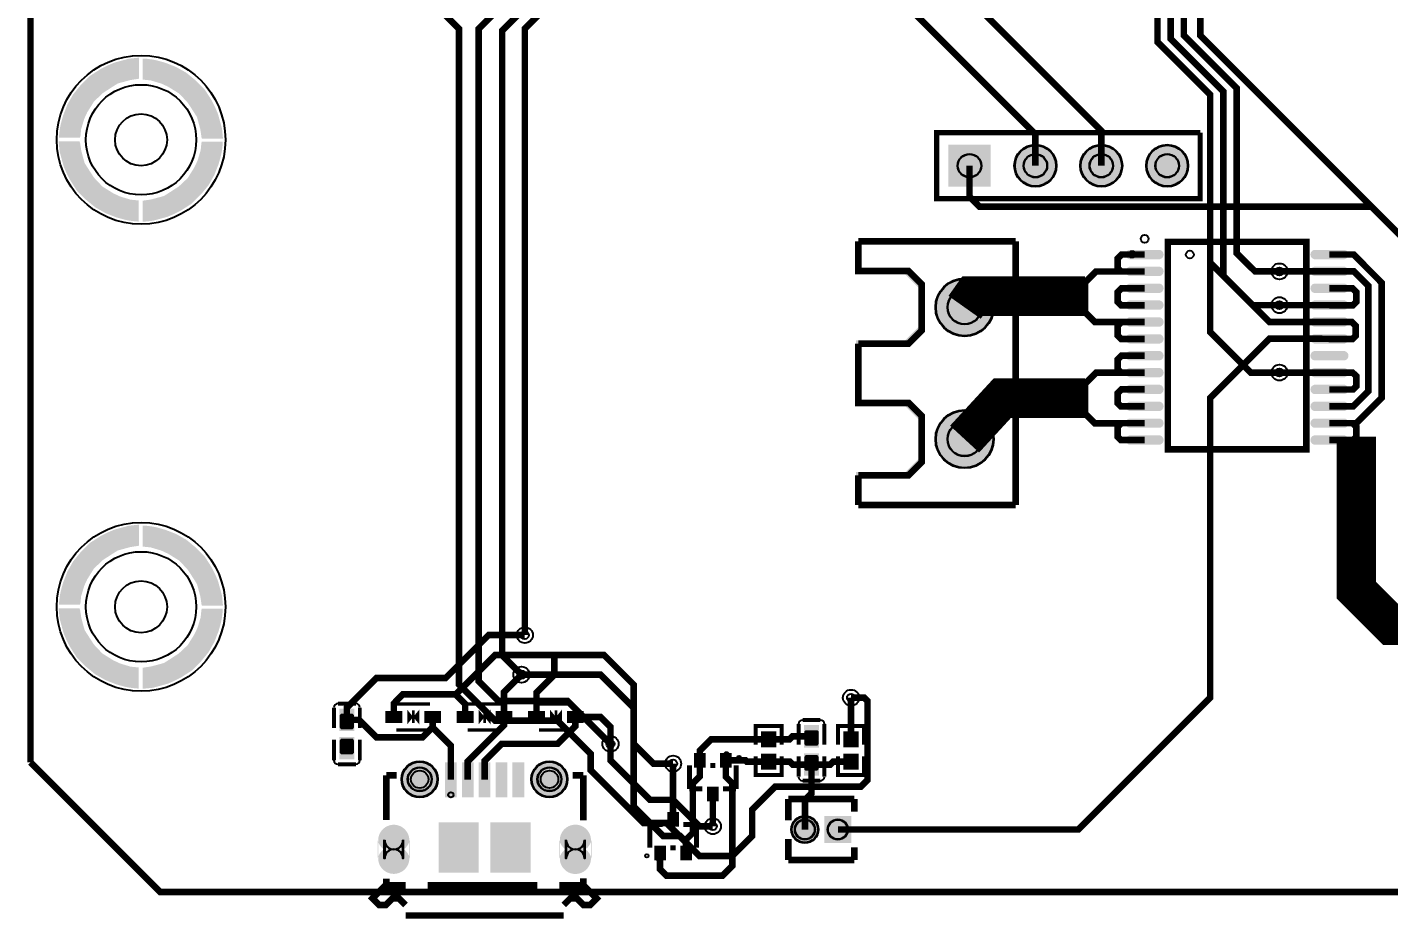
# Model space of a CAD drawing. Header units: millimetres. Extents: x 0 to 140, y -1 to 90.
# Drawn here: x -0.1 to 52.3, y -1 to 33.3 of the extents above; entities that cross this region are included whole.
import ezdxf

# ---------------------------------------------------------------- set-up
doc = ezdxf.new("R2010")
doc.units = ezdxf.units.MM
for name, color, linetype, true_color in [('BoardOutLine', 7, 'Continuous', 0xff00ff), ('BottomLayer', 7, 'Continuous', 0x0000ff), ('BottomSolderMaskLayer', 7, 'Continuous', 0xaa00ff), ('Document', 7, 'Continuous', 0xffffff), ('Hole', 7, 'Continuous', 0x222222), ('Multi-Layer', 7, 'Continuous', 0xc0c0c0), ('TopLayer', 7, 'Continuous', 0xff0000), ('TopPasteMaskLayer', 7, 'Continuous', 0x808080), ('TopSilkLayer', 7, 'Continuous', 0xffcc00), ('TopSolderMaskLayer', 7, 'Continuous', 0x800080)]:
    doc.layers.add(name, color=color, linetype=linetype, true_color=true_color)

msp = doc.modelspace()

# ---------------------------------------------------------------- hatches: boundary and pattern name
at = {"layer": 'BottomSolderMaskLayer'}
for points in [[(35.377, 28.813), (37.003, 28.813), (37.003, 27.187), (35.377, 27.187)], [(37.917, 28, 1), (39.543, 28, 1)], [(40.457, 28, 1), (42.083, 28, 1)], [(42.997, 28, 1), (44.623, 28, 1)], [(34.875, 22.54, 1), (37.125, 22.54, 1)], [(34.875, 17.46, 1), (37.125, 17.46, 1)], [(14.3, 4.35, 1), (15.701, 4.35, 1)], [(19.3, 4.35, 1), (20.701, 4.35, 1)], [(29.32, 2.413, 1), (30.37, 2.413, 1)], [(31.64, 1.888), (30.59, 1.888), (30.59, 2.938), (31.64, 2.938)], [(14.625, 2.009, -0.785398), (13.375, 2.009), (13.375, 1.291, -0.785398), (14.625, 1.291)], [(21.626, 2.009, -0.785398), (20.375, 2.009), (20.375, 1.291, -0.785398), (21.626, 1.291)]]:
    msp.add_hatch(color=256, dxfattribs=at).paths.add_polyline_path(points)
at = {"layer": 'Document'}
for points in [[(31.809, 21.016), (33.841, 21.016), (34.476, 21.651), (34.476, 23.429), (33.841, 24.064), (31.809, 24.064), (31.809, 23.81), (33.714, 23.81), (34.222, 23.302), (34.222, 21.778), (33.714, 21.27), (31.809, 21.27)], [(31.809, 15.936), (33.841, 15.936), (34.476, 16.571), (34.476, 18.349), (33.841, 18.984), (31.809, 18.984), (31.809, 18.73), (33.714, 18.73), (34.222, 18.222), (34.222, 16.698), (33.714, 16.19), (31.809, 16.19)], [(14.521, 6.471), (14.521, 7.029), (14.75, 6.75)], [(14.979, 6.471), (14.979, 7.029), (14.75, 6.75)], [(17.271, 6.471), (17.271, 7.029), (17.5, 6.75)], [(17.729, 6.471), (17.729, 7.029), (17.5, 6.75)], [(20.021, 6.471), (20.021, 7.029), (20.25, 6.75)], [(20.479, 6.471), (20.479, 7.029), (20.25, 6.75)]]:
    msp.add_hatch(color=256, dxfattribs=at).paths.add_polyline_path(points)
at = {"layer": 'Multi-Layer'}
for points in [[(35.403, 28.787), (36.977, 28.787), (36.977, 27.213), (35.403, 27.213)], [(37.943, 28, 1), (39.517, 28, 1)], [(40.483, 28, 1), (42.057, 28, 1)], [(43.023, 28, 1), (44.597, 28, 1)], [(34.9, 22.54, 1), (37.1, 22.54, 1)], [(34.9, 17.46, 1), (37.1, 17.46, 1)], [(14.325, 4.35, 1), (15.675, 4.35, 1)], [(19.325, 4.35, 1), (20.675, 4.35, 1)], [(29.345, 2.413, 1), (30.345, 2.413, 1)], [(31.615, 1.913), (30.615, 1.913), (30.615, 2.913), (31.615, 2.913)], [(14.6, 2, -0.785398), (13.4, 2), (13.4, 1.3, -0.785398), (14.6, 1.3)], [(21.6, 2, -0.785398), (20.4, 2), (20.4, 1.3, -0.785398), (21.6, 1.3)]]:
    msp.add_hatch(color=256, dxfattribs=at).paths.add_polyline_path(points)
at = {"layer": 'TopLayer'}
for points in [[(1.121, 29.108), (1.131, 29.258), (1.161, 29.488), (1.191, 29.638), (1.281, 29.958), (1.441, 30.368), (1.661, 30.758), (1.941, 31.098), (2.301, 31.458), (2.721, 31.728), (2.941, 31.838), (3.221, 31.958), (3.771, 32.108), (4.161, 32.148), (4.161, 31.348), (3.831, 31.298), (3.351, 31.168), (3.131, 31.028), (2.791, 30.808), (2.451, 30.488), (2.191, 30.068), (2.071, 29.808), (1.951, 29.408), (1.921, 29.108)], [(4.353, 32.114), (4.503, 32.104), (4.733, 32.074), (4.883, 32.044), (5.203, 31.954), (5.613, 31.794), (6.003, 31.574), (6.343, 31.294), (6.703, 30.934), (6.973, 30.514), (7.083, 30.294), (7.203, 30.014), (7.353, 29.464), (7.393, 29.074), (6.593, 29.074), (6.543, 29.404), (6.413, 29.884), (6.273, 30.104), (6.053, 30.444), (5.733, 30.784), (5.313, 31.044), (5.053, 31.164), (4.653, 31.284), (4.353, 31.314)], [(4.147, 25.861), (3.997, 25.871), (3.767, 25.901), (3.617, 25.931), (3.297, 26.021), (2.887, 26.181), (2.497, 26.401), (2.157, 26.681), (1.797, 27.041), (1.527, 27.461), (1.417, 27.681), (1.297, 27.961), (1.147, 28.511), (1.107, 28.901), (1.907, 28.901), (1.957, 28.571), (2.087, 28.091), (2.227, 27.871), (2.447, 27.531), (2.767, 27.191), (3.187, 26.931), (3.447, 26.811), (3.847, 26.691), (4.147, 26.661)], [(7.387, 28.892), (7.377, 28.742), (7.347, 28.512), (7.317, 28.362), (7.227, 28.042), (7.067, 27.632), (6.847, 27.242), (6.567, 26.902), (6.207, 26.542), (5.787, 26.272), (5.567, 26.162), (5.287, 26.042), (4.737, 25.892), (4.347, 25.852), (4.347, 26.652), (4.677, 26.702), (5.157, 26.832), (5.377, 26.972), (5.717, 27.192), (6.057, 27.512), (6.317, 27.932), (6.437, 28.192), (6.557, 28.592), (6.587, 28.892)], [(43.446, 24.729, -0.785398), (43.446, 24.421), (42.43, 24.421, -0.785398), (42.43, 24.729)], [(50.57, 24.729, -0.785398), (50.57, 24.421), (49.554, 24.421, -0.785398), (49.554, 24.729)], [(43.446, 24.079, -0.785398), (43.446, 23.771), (42.43, 23.771, -0.785398), (42.43, 24.079)], [(50.57, 24.079, -0.785398), (50.57, 23.771), (49.554, 23.771, -0.785398), (49.554, 24.079)], [(43.446, 23.429, -0.785398), (43.446, 23.121), (42.43, 23.121, -0.785398), (42.43, 23.429)], [(50.57, 23.429, -0.785398), (50.57, 23.121), (49.554, 23.121, -0.785398), (49.554, 23.429)], [(43.446, 22.779, -0.785398), (43.446, 22.471), (42.43, 22.471, -0.785398), (42.43, 22.779)], [(50.57, 22.779, -0.785398), (50.57, 22.471), (49.554, 22.471, -0.785398), (49.554, 22.779)], [(43.446, 22.129, -0.785398), (43.446, 21.821), (42.43, 21.821, -0.785398), (42.43, 22.129)], [(50.57, 22.129, -0.785398), (50.57, 21.821), (49.554, 21.821, -0.785398), (49.554, 22.129)], [(43.446, 21.479, -0.785398), (43.446, 21.171), (42.43, 21.171, -0.785398), (42.43, 21.479)], [(50.57, 21.479, -0.785398), (50.57, 21.171), (49.554, 21.171, -0.785398), (49.554, 21.479)], [(43.446, 20.829, -0.785398), (43.446, 20.521), (42.43, 20.521, -0.785398), (42.43, 20.829)], [(50.57, 20.829, -0.785398), (50.57, 20.521), (49.554, 20.521, -0.785398), (49.554, 20.829)], [(43.446, 20.179, -0.785398), (43.446, 19.871), (42.43, 19.871, -0.785398), (42.43, 20.179)], [(50.57, 20.179, -0.785398), (50.57, 19.871), (49.554, 19.871, -0.785398), (49.554, 20.179)], [(43.446, 19.529, -0.785398), (43.446, 19.221), (42.43, 19.221, -0.785398), (42.43, 19.529)], [(50.57, 19.529, -0.785398), (50.57, 19.221), (49.554, 19.221, -0.785398), (49.554, 19.529)], [(43.446, 18.879, -0.785398), (43.446, 18.571), (42.43, 18.571, -0.785398), (42.43, 18.879)], [(50.57, 18.879, -0.785398), (50.57, 18.571), (49.554, 18.571, -0.785398), (49.554, 18.879)], [(43.446, 18.229, -0.785398), (43.446, 17.921), (42.43, 17.921, -0.785398), (42.43, 18.229)], [(50.57, 18.229, -0.785398), (50.57, 17.921), (49.554, 17.921, -0.785398), (49.554, 18.229)], [(43.446, 17.579, -0.785398), (43.446, 17.271), (42.43, 17.271, -0.785398), (42.43, 17.579)], [(50.57, 17.579, -0.785398), (50.57, 17.271), (49.554, 17.271, -0.785398), (49.554, 17.579)], [(1.121, 11.108), (1.131, 11.258), (1.161, 11.488), (1.191, 11.638), (1.281, 11.958), (1.441, 12.368), (1.661, 12.758), (1.941, 13.098), (2.301, 13.458), (2.721, 13.728), (2.941, 13.838), (3.221, 13.958), (3.771, 14.108), (4.161, 14.148), (4.161, 13.348), (3.831, 13.298), (3.351, 13.168), (3.131, 13.028), (2.791, 12.808), (2.451, 12.488), (2.191, 12.068), (2.071, 11.808), (1.951, 11.408), (1.921, 11.108)], [(4.353, 14.114), (4.503, 14.104), (4.733, 14.074), (4.883, 14.044), (5.203, 13.954), (5.613, 13.794), (6.003, 13.574), (6.343, 13.294), (6.703, 12.934), (6.973, 12.514), (7.083, 12.294), (7.203, 12.014), (7.353, 11.464), (7.393, 11.074), (6.593, 11.074), (6.543, 11.404), (6.413, 11.884), (6.273, 12.104), (6.053, 12.444), (5.733, 12.784), (5.313, 13.044), (5.053, 13.164), (4.653, 13.284), (4.353, 13.314)], [(4.147, 7.861), (3.997, 7.871), (3.767, 7.901), (3.617, 7.931), (3.297, 8.021), (2.887, 8.181), (2.497, 8.401), (2.157, 8.681), (1.797, 9.041), (1.527, 9.461), (1.417, 9.681), (1.297, 9.961), (1.147, 10.511), (1.107, 10.901), (1.907, 10.901), (1.957, 10.571), (2.087, 10.091), (2.227, 9.871), (2.447, 9.531), (2.767, 9.191), (3.187, 8.931), (3.447, 8.811), (3.847, 8.691), (4.147, 8.661)], [(7.387, 10.892), (7.377, 10.742), (7.347, 10.512), (7.317, 10.362), (7.227, 10.042), (7.067, 9.632), (6.847, 9.242), (6.567, 8.902), (6.207, 8.542), (5.787, 8.272), (5.567, 8.162), (5.287, 8.042), (4.737, 7.892), (4.347, 7.852), (4.347, 8.652), (4.677, 8.702), (5.157, 8.832), (5.377, 8.972), (5.717, 9.192), (6.057, 9.512), (6.317, 9.932), (6.437, 10.192), (6.557, 10.592), (6.587, 10.892)], [(11.922, 6.246), (12.462, 6.246), (12.462, 7.036), (11.922, 7.036)], [(13.7, 6.95), (14.3, 6.95), (14.3, 6.55), (13.7, 6.55)], [(15.8, 6.55), (15.2, 6.55), (15.2, 6.95), (15.8, 6.95)], [(16.45, 6.95), (17.05, 6.95), (17.05, 6.55), (16.45, 6.55)], [(18.55, 6.55), (17.95, 6.55), (17.95, 6.95), (18.55, 6.95)], [(19.2, 6.95), (19.8, 6.95), (19.8, 6.55), (19.2, 6.55)], [(21.3, 6.55), (20.7, 6.55), (20.7, 6.95), (21.3, 6.95)], [(30.369, 5.611), (29.829, 5.611), (29.829, 6.401), (30.369, 6.401)], [(11.922, 5.946), (12.462, 5.946), (12.462, 5.156), (11.922, 5.156)], [(28.718, 5.611), (28.178, 5.611), (28.178, 6.177), (28.718, 6.177)], [(31.353, 5.611), (31.893, 5.611), (31.893, 6.177), (31.353, 6.177)], [(25.996, 4.826), (25.596, 4.826), (25.596, 5.336), (25.996, 5.336)], [(26.996, 4.826), (26.596, 4.826), (26.596, 5.336), (26.996, 5.336)], [(28.718, 5.311), (28.178, 5.311), (28.178, 4.745), (28.718, 4.745)], [(30.369, 5.311), (29.829, 5.311), (29.829, 4.521), (30.369, 4.521)], [(31.353, 5.311), (31.893, 5.311), (31.893, 4.745), (31.353, 4.745)], [(16.001, 4.98), (16.399, 4.98), (16.399, 3.68), (16.001, 3.68)], [(16.649, 4.98), (17.05, 4.98), (17.05, 3.68), (16.649, 3.68)], [(17.3, 4.98), (17.7, 4.98), (17.7, 3.68), (17.3, 3.68)], [(17.95, 4.98), (18.351, 4.98), (18.351, 3.68), (17.95, 3.68)], [(18.6, 4.98), (19.001, 4.98), (19.001, 3.68), (18.6, 3.68)], [(26.496, 3.526), (26.096, 3.526), (26.096, 4.036), (26.496, 4.036)], [(15.75, 2.67), (17.25, 2.67), (17.25, 0.77), (15.75, 0.77)], [(17.75, 2.67), (19.25, 2.67), (19.25, 0.77), (17.75, 0.77)], [(24.565, 3.064), (24.965, 3.064), (24.965, 2.554), (24.565, 2.554)], [(24.065, 1.764), (24.465, 1.764), (24.465, 1.254), (24.065, 1.254)], [(25.065, 1.764), (25.465, 1.764), (25.465, 1.254), (25.065, 1.254)]]:
    msp.add_hatch(color=256, dxfattribs=at).paths.add_polyline_path(points)
at = {"layer": 'TopPasteMaskLayer'}
for points in [[(1.121, 29.108), (1.131, 29.258), (1.161, 29.488), (1.191, 29.638), (1.281, 29.958), (1.441, 30.368), (1.661, 30.758), (1.941, 31.098), (2.301, 31.458), (2.721, 31.728), (2.941, 31.838), (3.221, 31.958), (3.771, 32.108), (4.161, 32.148), (4.161, 31.348), (3.831, 31.298), (3.351, 31.168), (3.131, 31.028), (2.791, 30.808), (2.451, 30.488), (2.191, 30.068), (2.071, 29.808), (1.951, 29.408), (1.921, 29.108)], [(4.353, 32.114), (4.503, 32.104), (4.733, 32.074), (4.883, 32.044), (5.203, 31.954), (5.613, 31.794), (6.003, 31.574), (6.343, 31.294), (6.703, 30.934), (6.973, 30.514), (7.083, 30.294), (7.203, 30.014), (7.353, 29.464), (7.393, 29.074), (6.593, 29.074), (6.543, 29.404), (6.413, 29.884), (6.273, 30.104), (6.053, 30.444), (5.733, 30.784), (5.313, 31.044), (5.053, 31.164), (4.653, 31.284), (4.353, 31.314)], [(4.147, 25.861), (3.997, 25.871), (3.767, 25.901), (3.617, 25.931), (3.297, 26.021), (2.887, 26.181), (2.497, 26.401), (2.157, 26.681), (1.797, 27.041), (1.527, 27.461), (1.417, 27.681), (1.297, 27.961), (1.147, 28.511), (1.107, 28.901), (1.907, 28.901), (1.957, 28.571), (2.087, 28.091), (2.227, 27.871), (2.447, 27.531), (2.767, 27.191), (3.187, 26.931), (3.447, 26.811), (3.847, 26.691), (4.147, 26.661)], [(7.387, 28.892), (7.377, 28.742), (7.347, 28.512), (7.317, 28.362), (7.227, 28.042), (7.067, 27.632), (6.847, 27.242), (6.567, 26.902), (6.207, 26.542), (5.787, 26.272), (5.567, 26.162), (5.287, 26.042), (4.737, 25.892), (4.347, 25.852), (4.347, 26.652), (4.677, 26.702), (5.157, 26.832), (5.377, 26.972), (5.717, 27.192), (6.057, 27.512), (6.317, 27.932), (6.437, 28.192), (6.557, 28.592), (6.587, 28.892)], [(43.446, 24.729, -0.785398), (43.446, 24.421), (42.43, 24.421, -0.785398), (42.43, 24.729)], [(50.57, 24.729, -0.785398), (50.57, 24.421), (49.554, 24.421, -0.785398), (49.554, 24.729)], [(43.446, 24.079, -0.785398), (43.446, 23.771), (42.43, 23.771, -0.785398), (42.43, 24.079)], [(50.57, 24.079, -0.785398), (50.57, 23.771), (49.554, 23.771, -0.785398), (49.554, 24.079)], [(43.446, 23.429, -0.785398), (43.446, 23.121), (42.43, 23.121, -0.785398), (42.43, 23.429)], [(50.57, 23.429, -0.785398), (50.57, 23.121), (49.554, 23.121, -0.785398), (49.554, 23.429)], [(43.446, 22.779, -0.785398), (43.446, 22.471), (42.43, 22.471, -0.785398), (42.43, 22.779)], [(50.57, 22.779, -0.785398), (50.57, 22.471), (49.554, 22.471, -0.785398), (49.554, 22.779)], [(43.446, 22.129, -0.785398), (43.446, 21.821), (42.43, 21.821, -0.785398), (42.43, 22.129)], [(50.57, 22.129, -0.785398), (50.57, 21.821), (49.554, 21.821, -0.785398), (49.554, 22.129)], [(43.446, 21.479, -0.785398), (43.446, 21.171), (42.43, 21.171, -0.785398), (42.43, 21.479)], [(50.57, 21.479, -0.785398), (50.57, 21.171), (49.554, 21.171, -0.785398), (49.554, 21.479)], [(43.446, 20.829, -0.785398), (43.446, 20.521), (42.43, 20.521, -0.785398), (42.43, 20.829)], [(50.57, 20.829, -0.785398), (50.57, 20.521), (49.554, 20.521, -0.785398), (49.554, 20.829)], [(43.446, 20.179, -0.785398), (43.446, 19.871), (42.43, 19.871, -0.785398), (42.43, 20.179)], [(50.57, 20.179, -0.785398), (50.57, 19.871), (49.554, 19.871, -0.785398), (49.554, 20.179)], [(43.446, 19.529, -0.785398), (43.446, 19.221), (42.43, 19.221, -0.785398), (42.43, 19.529)], [(50.57, 19.529, -0.785398), (50.57, 19.221), (49.554, 19.221, -0.785398), (49.554, 19.529)], [(43.446, 18.879, -0.785398), (43.446, 18.571), (42.43, 18.571, -0.785398), (42.43, 18.879)], [(50.57, 18.879, -0.785398), (50.57, 18.571), (49.554, 18.571, -0.785398), (49.554, 18.879)], [(43.446, 18.229, -0.785398), (43.446, 17.921), (42.43, 17.921, -0.785398), (42.43, 18.229)], [(50.57, 18.229, -0.785398), (50.57, 17.921), (49.554, 17.921, -0.785398), (49.554, 18.229)], [(43.446, 17.579, -0.785398), (43.446, 17.271), (42.43, 17.271, -0.785398), (42.43, 17.579)], [(50.57, 17.579, -0.785398), (50.57, 17.271), (49.554, 17.271, -0.785398), (49.554, 17.579)], [(1.121, 11.108), (1.131, 11.258), (1.161, 11.488), (1.191, 11.638), (1.281, 11.958), (1.441, 12.368), (1.661, 12.758), (1.941, 13.098), (2.301, 13.458), (2.721, 13.728), (2.941, 13.838), (3.221, 13.958), (3.771, 14.108), (4.161, 14.148), (4.161, 13.348), (3.831, 13.298), (3.351, 13.168), (3.131, 13.028), (2.791, 12.808), (2.451, 12.488), (2.191, 12.068), (2.071, 11.808), (1.951, 11.408), (1.921, 11.108)], [(4.353, 14.114), (4.503, 14.104), (4.733, 14.074), (4.883, 14.044), (5.203, 13.954), (5.613, 13.794), (6.003, 13.574), (6.343, 13.294), (6.703, 12.934), (6.973, 12.514), (7.083, 12.294), (7.203, 12.014), (7.353, 11.464), (7.393, 11.074), (6.593, 11.074), (6.543, 11.404), (6.413, 11.884), (6.273, 12.104), (6.053, 12.444), (5.733, 12.784), (5.313, 13.044), (5.053, 13.164), (4.653, 13.284), (4.353, 13.314)], [(4.147, 7.861), (3.997, 7.871), (3.767, 7.901), (3.617, 7.931), (3.297, 8.021), (2.887, 8.181), (2.497, 8.401), (2.157, 8.681), (1.797, 9.041), (1.527, 9.461), (1.417, 9.681), (1.297, 9.961), (1.147, 10.511), (1.107, 10.901), (1.907, 10.901), (1.957, 10.571), (2.087, 10.091), (2.227, 9.871), (2.447, 9.531), (2.767, 9.191), (3.187, 8.931), (3.447, 8.811), (3.847, 8.691), (4.147, 8.661)], [(7.387, 10.892), (7.377, 10.742), (7.347, 10.512), (7.317, 10.362), (7.227, 10.042), (7.067, 9.632), (6.847, 9.242), (6.567, 8.902), (6.207, 8.542), (5.787, 8.272), (5.567, 8.162), (5.287, 8.042), (4.737, 7.892), (4.347, 7.852), (4.347, 8.652), (4.677, 8.702), (5.157, 8.832), (5.377, 8.972), (5.717, 9.192), (6.057, 9.512), (6.317, 9.932), (6.437, 10.192), (6.557, 10.592), (6.587, 10.892)], [(12.417, 6.276), (11.967, 6.276), (11.917, 6.346), (11.917, 6.826), (11.967, 6.876), (12.417, 6.876), (12.467, 6.826), (12.467, 6.346)], [(13.7, 6.95), (14.3, 6.95), (14.3, 6.55), (13.7, 6.55)], [(15.8, 6.55), (15.2, 6.55), (15.2, 6.95), (15.8, 6.95)], [(16.45, 6.95), (17.05, 6.95), (17.05, 6.55), (16.45, 6.55)], [(18.55, 6.55), (17.95, 6.55), (17.95, 6.95), (18.55, 6.95)], [(19.2, 6.95), (19.8, 6.95), (19.8, 6.55), (19.2, 6.55)], [(21.3, 6.55), (20.7, 6.55), (20.7, 6.95), (21.3, 6.95)], [(12.417, 5.316), (11.967, 5.316), (11.917, 5.366), (11.917, 5.846), (11.967, 5.916), (12.417, 5.916), (12.467, 5.846), (12.467, 5.366)], [(28.678, 5.596), (28.218, 5.596), (28.178, 5.636), (28.178, 6.137), (28.218, 6.177), (28.678, 6.177), (28.718, 6.137), (28.718, 5.636)], [(29.874, 6.241), (30.324, 6.241), (30.374, 6.191), (30.374, 5.711), (30.324, 5.641), (29.874, 5.641), (29.824, 5.711), (29.824, 6.191)], [(31.393, 5.596), (31.853, 5.596), (31.893, 5.636), (31.893, 6.137), (31.853, 6.177), (31.393, 6.177), (31.353, 6.137), (31.353, 5.636)], [(25.996, 4.826), (25.596, 4.826), (25.596, 5.336), (25.996, 5.336)], [(26.996, 4.826), (26.596, 4.826), (26.596, 5.336), (26.996, 5.336)], [(28.678, 5.326), (28.218, 5.326), (28.178, 5.286), (28.178, 4.785), (28.218, 4.745), (28.678, 4.745), (28.718, 4.785), (28.718, 5.286)], [(29.874, 5.281), (30.324, 5.281), (30.374, 5.211), (30.374, 4.731), (30.324, 4.681), (29.874, 4.681), (29.824, 4.731), (29.824, 5.211)], [(31.393, 5.326), (31.853, 5.326), (31.893, 5.286), (31.893, 4.785), (31.853, 4.745), (31.393, 4.745), (31.353, 4.785), (31.353, 5.286)], [(16.001, 4.98), (16.4, 4.98), (16.4, 3.679), (16.001, 3.679)], [(16.65, 4.98), (17.051, 4.98), (17.051, 3.679), (16.65, 3.679)], [(17.301, 4.98), (17.7, 4.98), (17.7, 3.68), (17.301, 3.68)], [(17.95, 4.98), (18.351, 4.98), (18.351, 3.679), (17.95, 3.679)], [(18.6, 4.98), (19.002, 4.98), (19.002, 3.679), (18.6, 3.679)], [(26.496, 3.526), (26.096, 3.526), (26.096, 4.036), (26.496, 4.036)], [(15.75, 2.67), (17.25, 2.67), (17.25, 0.77), (15.75, 0.77)], [(17.75, 2.67), (19.25, 2.67), (19.25, 0.77), (17.75, 0.77)], [(24.565, 3.064), (24.965, 3.064), (24.965, 2.554), (24.565, 2.554)], [(13.4, 2), (13.402, 2.035), (13.405, 2.071), (13.41, 2.106), (13.418, 2.14), (13.427, 2.174), (13.439, 2.208), (13.452, 2.241), (13.468, 2.272), (13.485, 2.303), (13.504, 2.333), (13.525, 2.362), (13.547, 2.389), (13.571, 2.415), (13.597, 2.44), (13.624, 2.463), (13.652, 2.484), (13.681, 2.504), (13.712, 2.522), (13.743, 2.538), (13.776, 2.552), (13.809, 2.565), (13.843, 2.575), (13.877, 2.583), (13.912, 2.589), (13.947, 2.594), (13.983, 2.596), (14.018, 2.596), (14.053, 2.594), (14.089, 2.589), (14.123, 2.583), (14.158, 2.575), (14.192, 2.565), (14.225, 2.552), (14.257, 2.538), (14.289, 2.522), (14.319, 2.504), (14.349, 2.484), (14.377, 2.463), (14.404, 2.44), (14.429, 2.415), (14.453, 2.389), (14.476, 2.362), (14.497, 2.333), (14.516, 2.303), (14.533, 2.272), (14.548, 2.241), (14.562, 2.208), (14.573, 2.174), (14.583, 2.14), (14.59, 2.106), (14.596, 2.071), (14.599, 2.035), (14.6, 2), (14.6, 1.3), (14.599, 1.264), (14.596, 1.229), (14.59, 1.194), (14.583, 1.16), (14.573, 1.126), (14.562, 1.092), (14.548, 1.059), (14.533, 1.027), (14.516, 0.996), (14.497, 0.967), (14.476, 0.938), (14.453, 0.911), (14.429, 0.884), (14.404, 0.86), (14.377, 0.837), (14.349, 0.815), (14.319, 0.796), (14.289, 0.778), (14.257, 0.762), (14.225, 0.747), (14.192, 0.735), (14.158, 0.725), (14.123, 0.717), (14.089, 0.71), (14.053, 0.706), (14.018, 0.704), (13.983, 0.704), (13.947, 0.706), (13.912, 0.71), (13.877, 0.717), (13.843, 0.725), (13.809, 0.735), (13.776, 0.747), (13.743, 0.762), (13.712, 0.778), (13.681, 0.796), (13.652, 0.815), (13.624, 0.837), (13.597, 0.86), (13.571, 0.884), (13.547, 0.911), (13.525, 0.938), (13.504, 0.967), (13.485, 0.996), (13.468, 1.027), (13.452, 1.059), (13.439, 1.092), (13.427, 1.126), (13.418, 1.16), (13.41, 1.194), (13.405, 1.229), (13.402, 1.264), (13.4, 1.3)], [(20.401, 2), (20.402, 2.036), (20.405, 2.071), (20.41, 2.106), (20.417, 2.141), (20.427, 2.175), (20.438, 2.209), (20.451, 2.242), (20.467, 2.274), (20.484, 2.305), (20.503, 2.335), (20.524, 2.364), (20.546, 2.392), (20.57, 2.418), (20.596, 2.443), (20.623, 2.466), (20.651, 2.487), (20.68, 2.507), (20.711, 2.525), (20.743, 2.542), (20.775, 2.556), (20.808, 2.568), (20.842, 2.579), (20.877, 2.587), (20.912, 2.593), (20.947, 2.598), (20.983, 2.6), (21.018, 2.6), (21.054, 2.598), (21.089, 2.593), (21.124, 2.587), (21.159, 2.579), (21.193, 2.568), (21.226, 2.556), (21.259, 2.542), (21.29, 2.525), (21.321, 2.507), (21.35, 2.487), (21.379, 2.466), (21.406, 2.443), (21.431, 2.418), (21.455, 2.392), (21.477, 2.364), (21.498, 2.335), (21.517, 2.305), (21.534, 2.274), (21.55, 2.242), (21.563, 2.209), (21.574, 2.175), (21.584, 2.141), (21.591, 2.106), (21.596, 2.071), (21.599, 2.036), (21.601, 2), (21.601, 1.3), (21.599, 1.264), (21.596, 1.229), (21.591, 1.194), (21.584, 1.159), (21.574, 1.125), (21.563, 1.091), (21.55, 1.058), (21.534, 1.026), (21.517, 0.995), (21.498, 0.965), (21.477, 0.936), (21.455, 0.908), (21.431, 0.882), (21.406, 0.857), (21.379, 0.834), (21.35, 0.812), (21.321, 0.792), (21.29, 0.774), (21.259, 0.758), (21.226, 0.744), (21.193, 0.731), (21.159, 0.721), (21.124, 0.713), (21.089, 0.706), (21.054, 0.702), (21.018, 0.7), (20.983, 0.7), (20.947, 0.702), (20.912, 0.706), (20.877, 0.713), (20.842, 0.721), (20.808, 0.731), (20.775, 0.744), (20.743, 0.758), (20.711, 0.774), (20.68, 0.792), (20.651, 0.812), (20.623, 0.834), (20.596, 0.857), (20.57, 0.882), (20.546, 0.908), (20.524, 0.936), (20.503, 0.965), (20.484, 0.995), (20.467, 1.026), (20.451, 1.058), (20.438, 1.091), (20.427, 1.125), (20.417, 1.159), (20.41, 1.194), (20.405, 1.229), (20.402, 1.264), (20.401, 1.3)], [(24.065, 1.764), (24.465, 1.764), (24.465, 1.254), (24.065, 1.254)], [(25.065, 1.764), (25.465, 1.764), (25.465, 1.254), (25.065, 1.254)]]:
    msp.add_hatch(color=256, dxfattribs=at).paths.add_polyline_path(points)
at = {"layer": 'TopSilkLayer'}
for points in [[(14.75, 6.75), (14.521, 6.471), (14.521, 7.029)], [(14.75, 6.75), (14.979, 7.029), (14.979, 6.471)], [(17.5, 6.75), (17.271, 6.471), (17.271, 7.029)], [(17.5, 6.75), (17.729, 7.029), (17.729, 6.471)], [(20.25, 6.75), (20.021, 6.471), (20.021, 7.029)], [(20.25, 6.75), (20.479, 7.029), (20.479, 6.471)]]:
    msp.add_hatch(color=256, dxfattribs=at).paths.add_polyline_path(points)
at = {"layer": 'TopSolderMaskLayer'}
for points in [[(1.096, 29.074), (1.106, 29.227), (1.136, 29.46), (1.167, 29.613), (1.258, 29.938), (1.421, 30.355), (1.645, 30.751), (1.929, 31.097), (2.295, 31.463), (2.722, 31.737), (2.946, 31.849), (3.23, 31.971), (3.789, 32.123), (4.186, 32.164), (4.186, 31.351), (3.85, 31.3), (3.363, 31.168), (3.139, 31.026), (2.793, 30.802), (2.448, 30.477), (2.183, 30.05), (2.061, 29.786), (1.939, 29.379), (1.909, 29.074)], [(4.328, 32.13), (4.481, 32.12), (4.714, 32.089), (4.867, 32.059), (5.192, 31.967), (5.609, 31.805), (6.005, 31.581), (6.351, 31.296), (6.717, 30.93), (6.991, 30.503), (7.103, 30.28), (7.225, 29.995), (7.378, 29.436), (7.418, 29.04), (6.605, 29.04), (6.554, 29.375), (6.422, 29.863), (6.28, 30.087), (6.056, 30.432), (5.731, 30.778), (5.304, 31.042), (5.04, 31.164), (4.633, 31.286), (4.328, 31.317)], [(4.172, 25.845), (4.019, 25.855), (3.786, 25.885), (3.633, 25.916), (3.308, 26.007), (2.891, 26.17), (2.495, 26.394), (2.149, 26.678), (1.783, 27.044), (1.509, 27.471), (1.397, 27.695), (1.275, 27.979), (1.123, 28.538), (1.082, 28.935), (1.895, 28.935), (1.946, 28.599), (2.078, 28.111), (2.22, 27.888), (2.444, 27.542), (2.769, 27.197), (3.196, 26.932), (3.46, 26.81), (3.867, 26.688), (4.172, 26.658)], [(7.412, 28.926), (7.401, 28.773), (7.371, 28.54), (7.34, 28.387), (7.249, 28.062), (7.086, 27.645), (6.863, 27.249), (6.578, 26.903), (6.212, 26.537), (5.785, 26.263), (5.562, 26.151), (5.277, 26.029), (4.718, 25.877), (4.322, 25.836), (4.322, 26.649), (4.657, 26.7), (5.145, 26.832), (5.369, 26.974), (5.714, 27.198), (6.06, 27.523), (6.324, 27.95), (6.446, 28.214), (6.568, 28.621), (6.598, 28.926)], [(35.377, 28.813), (37.003, 28.813), (37.003, 27.187), (35.377, 27.187)], [(37.917, 28, 1), (39.543, 28, 1)], [(40.457, 28, 1), (42.083, 28, 1)], [(42.997, 28, 1), (44.623, 28, 1)], [(43.53, 24.754, -0.785398), (43.53, 24.396), (42.346, 24.396, -0.785398), (42.346, 24.754)], [(50.654, 24.754, -0.785398), (50.654, 24.396), (49.47, 24.396, -0.785398), (49.47, 24.754)], [(34.875, 22.54, 1), (37.125, 22.54, 1)], [(43.53, 24.104, -0.785398), (43.53, 23.746), (42.346, 23.746, -0.785398), (42.346, 24.104)], [(50.654, 24.104, -0.785398), (50.654, 23.746), (49.47, 23.746, -0.785398), (49.47, 24.104)], [(43.53, 23.454, -0.785398), (43.53, 23.096), (42.346, 23.096, -0.785398), (42.346, 23.454)], [(50.654, 23.454, -0.785398), (50.654, 23.096), (49.47, 23.096, -0.785398), (49.47, 23.454)], [(43.53, 22.804, -0.785398), (43.53, 22.446), (42.346, 22.446, -0.785398), (42.346, 22.804)], [(50.654, 22.804, -0.785398), (50.654, 22.446), (49.47, 22.446, -0.785398), (49.47, 22.804)], [(43.53, 22.155, -0.785398), (43.53, 21.796), (42.346, 21.796, -0.785398), (42.346, 22.155)], [(50.654, 22.155, -0.785398), (50.654, 21.796), (49.47, 21.796, -0.785398), (49.47, 22.155)], [(43.53, 21.504, -0.785398), (43.53, 21.145), (42.346, 21.145, -0.785398), (42.346, 21.504)], [(50.654, 21.504, -0.785398), (50.654, 21.145), (49.47, 21.145, -0.785398), (49.47, 21.504)], [(43.53, 20.854, -0.785398), (43.53, 20.495), (42.346, 20.495, -0.785398), (42.346, 20.854)], [(50.654, 20.854, -0.785398), (50.654, 20.495), (49.47, 20.495, -0.785398), (49.47, 20.854)], [(43.53, 20.204, -0.785398), (43.53, 19.845), (42.346, 19.845, -0.785398), (42.346, 20.204)], [(50.654, 20.204, -0.785398), (50.654, 19.845), (49.47, 19.845, -0.785398), (49.47, 20.204)], [(43.53, 19.554, -0.785398), (43.53, 19.196), (42.346, 19.196, -0.785398), (42.346, 19.554)], [(50.654, 19.554, -0.785398), (50.654, 19.196), (49.47, 19.196, -0.785398), (49.47, 19.554)], [(43.53, 18.904, -0.785398), (43.53, 18.546), (42.346, 18.546, -0.785398), (42.346, 18.904)], [(50.654, 18.904, -0.785398), (50.654, 18.546), (49.47, 18.546, -0.785398), (49.47, 18.904)], [(34.875, 17.46, 1), (37.125, 17.46, 1)], [(43.53, 18.254, -0.785398), (43.53, 17.896), (42.346, 17.896, -0.785398), (42.346, 18.254)], [(50.654, 18.254, -0.785398), (50.654, 17.896), (49.47, 17.896, -0.785398), (49.47, 18.254)], [(43.53, 17.604, -0.785398), (43.53, 17.246), (42.346, 17.246, -0.785398), (42.346, 17.604)], [(50.654, 17.604, -0.785398), (50.654, 17.246), (49.47, 17.246, -0.785398), (49.47, 17.604)], [(1.096, 11.074), (1.106, 11.227), (1.136, 11.46), (1.167, 11.613), (1.258, 11.938), (1.421, 12.355), (1.645, 12.751), (1.929, 13.097), (2.295, 13.463), (2.722, 13.737), (2.946, 13.849), (3.23, 13.971), (3.789, 14.123), (4.186, 14.164), (4.186, 13.351), (3.85, 13.3), (3.363, 13.168), (3.139, 13.026), (2.793, 12.802), (2.448, 12.477), (2.183, 12.05), (2.061, 11.786), (1.939, 11.379), (1.909, 11.074)], [(4.328, 14.13), (4.481, 14.12), (4.714, 14.089), (4.867, 14.059), (5.192, 13.967), (5.609, 13.805), (6.005, 13.581), (6.351, 13.296), (6.717, 12.93), (6.991, 12.503), (7.103, 12.28), (7.225, 11.995), (7.378, 11.436), (7.418, 11.04), (6.605, 11.04), (6.554, 11.375), (6.422, 11.863), (6.28, 12.087), (6.056, 12.432), (5.731, 12.778), (5.304, 13.042), (5.04, 13.164), (4.633, 13.286), (4.328, 13.317)], [(4.172, 7.845), (4.019, 7.855), (3.786, 7.885), (3.633, 7.916), (3.308, 8.007), (2.891, 8.17), (2.495, 8.394), (2.149, 8.678), (1.783, 9.044), (1.509, 9.471), (1.397, 9.695), (1.275, 9.979), (1.123, 10.538), (1.082, 10.935), (1.895, 10.935), (1.946, 10.599), (2.078, 10.111), (2.22, 9.888), (2.444, 9.542), (2.769, 9.197), (3.196, 8.932), (3.46, 8.81), (3.867, 8.688), (4.172, 8.658)], [(7.412, 10.926), (7.401, 10.773), (7.371, 10.54), (7.34, 10.387), (7.249, 10.062), (7.086, 9.645), (6.863, 9.249), (6.578, 8.903), (6.212, 8.537), (5.785, 8.263), (5.562, 8.151), (5.277, 8.029), (4.718, 7.877), (4.322, 7.836), (4.322, 8.649), (4.657, 8.7), (5.145, 8.832), (5.369, 8.974), (5.714, 9.198), (6.06, 9.523), (6.324, 9.95), (6.446, 10.214), (6.568, 10.621), (6.598, 10.926)], [(11.905, 6.209), (12.479, 6.209), (12.479, 7.073), (11.905, 7.073)], [(13.675, 6.975), (14.325, 6.975), (14.325, 6.525), (13.675, 6.525)], [(15.825, 6.525), (15.175, 6.525), (15.175, 6.975), (15.825, 6.975)], [(16.425, 6.975), (17.075, 6.975), (17.075, 6.525), (16.425, 6.525)], [(18.575, 6.525), (17.925, 6.525), (17.925, 6.975), (18.575, 6.975)], [(19.175, 6.975), (19.825, 6.975), (19.825, 6.525), (19.175, 6.525)], [(21.325, 6.525), (20.675, 6.525), (20.675, 6.975), (21.325, 6.975)], [(30.386, 5.574), (29.812, 5.574), (29.812, 6.438), (30.386, 6.438)], [(11.905, 5.983), (12.479, 5.983), (12.479, 5.119), (11.905, 5.119)], [(28.742, 5.584), (28.154, 5.584), (28.154, 6.203), (28.742, 6.203)], [(31.329, 5.584), (31.917, 5.584), (31.917, 6.203), (31.329, 6.203)], [(26.021, 4.801), (25.571, 4.801), (25.571, 5.362), (26.021, 5.362)], [(27.021, 4.801), (26.571, 4.801), (26.571, 5.362), (27.021, 5.362)], [(28.742, 5.338), (28.154, 5.338), (28.154, 4.719), (28.742, 4.719)], [(30.386, 5.348), (29.812, 5.348), (29.812, 4.484), (30.386, 4.484)], [(31.329, 5.338), (31.917, 5.338), (31.917, 4.719), (31.329, 4.719)], [(14.3, 4.35, 1), (15.701, 4.35, 1)], [(15.975, 5.006), (16.425, 5.006), (16.425, 3.654), (15.975, 3.654)], [(16.624, 5.006), (17.076, 5.006), (17.076, 3.654), (16.624, 3.654)], [(17.275, 5.005), (17.725, 5.005), (17.725, 3.654), (17.275, 3.654)], [(17.924, 5.006), (18.376, 5.006), (18.376, 3.654), (17.924, 3.654)], [(18.574, 5.006), (19.027, 5.006), (19.027, 3.654), (18.574, 3.654)], [(19.3, 4.35, 1), (20.701, 4.35, 1)], [(26.521, 3.501), (26.071, 3.501), (26.071, 4.062), (26.521, 4.062)], [(15.725, 2.696), (17.275, 2.696), (17.275, 0.745), (15.725, 0.745)], [(17.725, 2.695), (19.275, 2.695), (19.275, 0.745), (17.725, 0.745)], [(24.54, 3.089), (24.99, 3.089), (24.99, 2.529), (24.54, 2.529)], [(29.32, 2.413, 1), (30.37, 2.413, 1)], [(31.64, 1.888), (30.59, 1.888), (30.59, 2.938), (31.64, 2.938)], [(14.625, 2.009, -0.785398), (13.375, 2.009), (13.375, 1.291, -0.785398), (14.625, 1.291)], [(21.626, 2.009, -0.785398), (20.375, 2.009), (20.375, 1.291, -0.785398), (21.626, 1.291)], [(24.04, 1.789), (24.49, 1.789), (24.49, 1.229), (24.04, 1.229)], [(25.04, 1.789), (25.49, 1.789), (25.49, 1.229), (25.04, 1.229)]]:
    msp.add_hatch(color=256, dxfattribs=at).paths.add_polyline_path(points)

# ---------------------------------------------------------------- linework, layer by layer
at = {"layer": 'BoardOutLine', "const_width": 0.254}
for points in [[(0, 40), (0, 5)], [(0, 5), (5, 0), (135, 0)]]:
    msp.add_lwpolyline(points, dxfattribs=at)
at = {"layer": 'BottomLayer', "const_width": 0.254}
for points in [[(38.227, 59.436), (38.227, 54.61), (43.434, 49.403), (43.434, 32.766), (45.466, 30.734), (45.466, 21.59), (47.031, 20.025), (48.133, 20.025)], [(39.116, 59.436), (39.116, 54.387), (43.942, 49.555), (43.942, 32.893), (45.974, 30.861), (45.974, 23.749), (47.097, 22.624), (48.133, 22.624)], [(40.005, 59.436), (40.005, 54.102), (44.45, 49.657), (44.45, 33.02), (46.482, 30.988), (46.482, 24.638), (47.196, 23.924), (48.133, 23.924)], [(22.352, 5.715), (20.701, 7.366), (18.034, 7.366), (17.272, 8.128), (17.272, 33.274), (24.049, 40.051), (39.649, 40.051), (41.148, 41.547), (41.148, 42.672)], [(18.923, 8.382), (18.179, 9.126), (18.179, 33.211), (24.351, 39.38), (40.381, 39.38), (42.545, 41.544), (42.545, 42.672)], [(45.085, 42.672), (45.085, 33.02), (57.023, 21.082), (57.023, 21.082)], [(34.925, 38.608), (24.384, 38.608), (19.05, 33.274), (19.05, 9.906)], [(13.335, 36.449), (16.51, 33.274), (16.51, 8.001), (17.907, 6.604), (20.32, 6.604), (21.59, 5.334), (21.59, 4.699), (23.622, 2.667), (24.511, 2.667), (25.781, 1.397), (27.051, 1.397), (27.813, 2.159), (27.813, 3.175), (28.702, 4.064), (32.004, 4.064), (32.258, 4.318), (32.258, 7.366), (32.131, 7.493), (31.623, 7.493)], [(18.923, 8.382), (21.971, 8.382), (23.241, 7.112), (23.241, 5.715), (24.003, 4.953), (24.765, 4.953)], [(22.352, 5.715), (22.352, 5.08), (23.876, 3.556), (24.765, 3.556), (25.781, 2.54), (26.297, 2.54)]]:
    msp.add_lwpolyline(points, dxfattribs=at)
at = {"layer": 'BottomSolderMaskLayer'}
for points in [[(13.635, 2.01), (13.635, 1.291)], [(14.365, 2.01), (14.365, 1.291)], [(20.635, 2.01), (20.635, 1.291)], [(21.365, 2.01), (21.365, 1.291)]]:
    msp.add_lwpolyline(points, close=True, dxfattribs=at)
for centre, radius in [((36.19, 28), 0.459), ((38.73, 28), 0.813), ((38.73, 28), 0.459), ((41.27, 28), 0.813), ((41.27, 28), 0.459), ((43.81, 28), 0.813), ((43.81, 28), 0.459), ((36, 22.54), 1.125), ((36, 22.54), 0.665), ((36, 17.46), 1.125), ((36, 17.46), 0.665), ((15, 4.35), 0.7), ((15, 4.35), 0.467), ((20, 4.35), 0.7), ((20, 4.35), 0.467), ((29.845, 2.413), 0.525), ((29.845, 2.413), 0.394), ((31.115, 2.413), 0.394)]:
    msp.add_circle(centre, radius, dxfattribs=at)
for centre, start, end in [((14, 2.01), 180, 0), ((14, 1.291), 0, 180), ((21, 2.01), 180, 0), ((21, 1.291), 0, 180)]:
    msp.add_arc(centre, 0.365, start, end, dxfattribs=at)
at = {"layer": 'Document'}
for centre, radius in [((4.26, 28.997), 1), ((42.454, 24.582), 0.127), ((4.26, 10.997), 1), ((26.826, 5.301), 0.0945), ((16.2, 3.75), 0.1), ((24.235, 1.289), 0.0945)]:
    msp.add_circle(centre, radius, dxfattribs=at)
at = {"layer": 'Hole'}
for centre in [(48.133, 23.925), (48.133, 22.625), (48.133, 20.025), (19.05, 9.906), (18.923, 8.382), (31.623, 7.493), (22.352, 5.715), (24.765, 4.953), (26.296, 2.54)]:
    msp.add_circle(centre, 0.155, dxfattribs=at)
at = {"layer": 'Multi-Layer'}
for points in [[(13.65, 2), (13.65, 1.3)], [(14.35, 2), (14.35, 1.3)], [(20.65, 2), (20.65, 1.3)], [(21.35, 2), (21.35, 1.3)]]:
    msp.add_lwpolyline(points, close=True, dxfattribs=at)
for centre, radius in [((4.26, 28.997), 2.125), ((36.19, 28), 0.445), ((38.73, 28), 0.787), ((38.73, 28), 0.445), ((41.27, 28), 0.787), ((41.27, 28), 0.445), ((43.81, 28), 0.787), ((43.81, 28), 0.445), ((48.133, 23.925), 0.31), ((36, 22.54), 1.1), ((36, 22.54), 0.65), ((48.133, 22.625), 0.31), ((48.133, 20.025), 0.31), ((36, 17.46), 1.1), ((36, 17.46), 0.65), ((4.26, 10.997), 2.125), ((19.05, 9.906), 0.31), ((18.923, 8.382), 0.31), ((31.623, 7.493), 0.31), ((22.352, 5.715), 0.31), ((24.765, 4.953), 0.31), ((15, 4.35), 0.675), ((15, 4.35), 0.45), ((20, 4.35), 0.675), ((20, 4.35), 0.45), ((26.296, 2.54), 0.31), ((29.845, 2.413), 0.5), ((29.845, 2.413), 0.375), ((31.115, 2.413), 0.375)]:
    msp.add_circle(centre, radius, dxfattribs=at)
for centre, start, end in [((14, 2), 180, 0), ((14, 1.3), 0, 180), ((21, 2), 180, 0), ((21, 1.3), 0, 180)]:
    msp.add_arc(centre, 0.35, start, end, dxfattribs=at)
at = {"layer": 'TopLayer'}
for points, const_width in [([(38.73, 28.001), (38.73, 29.215), (29.21, 38.735), (13.843, 38.735), (12.573, 40.005), (12.573, 46.99), (31.242, 65.659), (31.242, 74.422), (32.723, 75.903), (35.951, 75.903)], 0.254), ([(41.27, 28.001), (41.27, 29.342), (31.242, 39.37), (14.478, 39.37), (13.335, 40.513), (13.335, 46.863), (31.877, 65.405), (31.877, 73.914), (32.596, 74.633), (35.951, 74.633)], 0.254), ([(50.064, 21.976), (47.747, 21.976), (45.466, 24.257), (45.466, 26.416), (36.576, 26.416), (36.19, 26.802), (36.19, 28.001)], 0.254), ([(57.023, 21.082), (51.689, 26.416), (45.466, 26.416)], 0.254), ([(42.939, 24.575), (42.047, 24.575), (41.902, 24.43), (41.902, 24.049), (42.029, 23.922), (42.939, 23.922)], 0.254), ([(50.953, 18.075), (51.095, 18.075), (52.07, 19.05), (52.07, 23.495), (50.991, 24.575), (50.064, 24.575)], 0.254), ([(36, 22.54), (36.304, 22.969), (38.717, 22.969), (40.64, 22.969)], 1.524), ([(42.029, 23.922), (41.067, 23.922), (40.64, 23.495), (40.64, 22.352), (41.021, 21.971), (42.047, 21.971)], 0.254), ([(50.064, 23.924), (48.133, 23.924)], 0.254), ([(50.064, 23.924), (51.006, 23.924), (51.562, 23.368), (51.562, 19.304), (50.983, 18.725), (50.064, 18.725)], 0.254), ([(42.939, 23.274), (42.047, 23.274), (41.902, 23.129), (41.902, 22.748), (42.029, 22.621), (42.939, 22.621)], 0.254), ([(50.064, 23.274), (50.953, 23.274), (51.1, 23.129), (51.1, 22.748), (50.973, 22.621), (50.064, 22.621)], 0.254), ([(50.064, 22.624), (48.133, 22.624)], 0.254), ([(42.939, 21.976), (42.047, 21.976), (41.902, 21.831), (41.902, 21.45), (42.029, 21.323), (42.939, 21.323)], 0.254), ([(50.038, 21.971), (50.93, 21.971), (51.074, 21.826), (51.074, 21.445), (50.947, 21.318), (50.038, 21.318)], 0.254), ([(50.064, 21.326), (47.752, 21.336), (45.466, 19.05), (45.466, 7.493), (40.386, 2.413), (31.115, 2.413)], 0.254), ([(42.939, 20.676), (42.047, 20.676), (41.902, 20.531), (41.902, 20.15), (42.029, 20.023), (42.939, 20.023)], 0.254), ([(42.029, 20.022), (41.066, 20.022), (40.639, 19.595), (40.639, 18.452), (41.02, 18.071), (42.046, 18.071)], 0.254), ([(50.064, 20.025), (48.133, 20.025)], 0.254), ([(50.064, 20.025), (50.953, 20.025), (51.1, 19.881), (51.1, 19.5), (50.973, 19.373), (50.064, 19.373)], 0.254), ([(36, 17.46), (37.455, 19.04), (40.64, 19.04)], 1.524), ([(42.939, 19.375), (42.047, 19.375), (41.902, 19.23), (41.902, 18.849), (42.029, 18.722), (42.939, 18.722)], 0.254), ([(42.939, 18.075), (42.047, 18.075), (41.902, 17.93), (41.902, 17.549), (42.029, 17.422), (42.939, 17.422)], 0.254), ([(50.064, 18.075), (50.953, 18.075), (51.1, 17.93), (51.1, 17.549), (50.973, 17.422), (50.064, 17.422)], 0.254), ([(71.501, 10.287), (52.451, 10.287), (51.099, 11.639), (51.099, 17.549)], 1.524), ([(12.192, 6.642), (12.192, 7.112), (13.335, 8.255), (16.002, 8.255), (17.653, 9.906), (19.05, 9.906)], 0.254), ([(16.383, 7.62), (17.907, 9.144), (22.098, 9.144), (23.241, 8.001), (23.241, 3.302), (24.384, 2.159), (25.047, 2.159), (25.265, 1.941)], 0.254), ([(19.5, 6.749), (19.5, 7.689), (20.193, 8.382), (20.193, 9.144)], 0.254), ([(18.25, 6.749), (18.25, 7.709), (18.923, 8.382)], 0.254), ([(14.001, 6.749), (14.001, 7.269), (14.351, 7.62), (16.383, 7.62), (16.751, 7.252), (16.751, 6.749)], 0.254), ([(31.623, 5.893), (31.623, 7.493)], 0.254), ([(12.192, 6.642), (12.662, 6.642), (13.335, 5.969), (15.113, 5.969), (15.499, 6.355), (15.499, 6.749)], 0.254), ([(16.2, 4.331), (16.2, 5.644), (15.499, 6.345), (15.499, 6.749)], 0.254), ([(18.25, 6.749), (18.25, 6.439), (16.85, 5.039), (16.85, 4.331)], 0.254), ([(21.001, 6.749), (21.001, 6.396), (20.32, 5.715), (18.161, 5.715), (17.501, 5.055), (17.501, 4.331)], 0.254), ([(21.001, 6.749), (21.971, 6.749), (22.352, 6.368), (22.352, 5.715)], 0.254), ([(25.796, 5.08), (25.796, 5.451), (26.238, 5.893), (28.448, 5.893)], 0.254), ([(30.099, 6.007), (29.375, 6.007), (29.261, 5.893), (28.448, 5.893)], 0.254), ([(24.265, 1.509), (24.265, 0.881), (24.511, 0.635), (26.67, 0.635), (27.051, 1.016), (27.051, 4.191), (26.797, 4.445), (26.797, 5.08)], 0.254), ([(24.765, 2.809), (24.765, 4.953)], 0.254), ([(25.265, 1.509), (25.265, 2.024), (25.527, 2.286), (25.527, 4.191), (25.796, 4.46), (25.796, 5.08)], 0.254), ([(28.448, 5.029), (27.61, 5.029), (27.559, 5.08), (26.797, 5.08)], 0.254), ([(28.448, 5.029), (29.261, 5.029), (29.375, 4.915), (30.099, 4.915)], 0.254), ([(29.845, 2.413), (29.845, 3.556), (30.099, 3.81), (30.099, 4.915)], 0.254), ([(30.099, 4.915), (30.823, 4.915), (30.937, 5.029), (31.623, 5.029)], 0.254), ([(26.297, 3.782), (26.297, 2.54)], 0.254)]:
    msp.add_lwpolyline(points, dxfattribs=dict(at, const_width=const_width))
at = {"layer": 'TopPasteMaskLayer'}
for centre in [(15, 4.35), (20, 4.35)]:
    msp.add_circle(centre, 0.338, dxfattribs=at)
at = {"layer": 'TopSilkLayer'}
for points, const_width in [([(45.08, 29.27), (45.08, 26.73), (34.92, 26.73), (34.92, 29.27), (36.825, 29.27)], 0.203), ([(45.08, 29.27), (36.825, 29.27)], 0.203), ([(31.9, 25.08), (31.9, 24.145)], 0.254), ([(37.97, 25.08), (31.9, 25.08)], 0.254), ([(37.97, 25.08), (37.97, 14.92)], 0.254), ([(31.9, 24.145), (31.9, 23.937), (33.841, 23.937), (34.349, 23.429), (34.349, 21.651), (33.841, 21.143), (31.9, 21.143)], 0.254), ([(31.9, 21.143), (31.9, 19.065)], 0.254), ([(31.9, 19.065), (31.9, 18.857), (33.841, 18.857), (34.349, 18.349), (34.349, 16.571), (33.841, 16.063), (31.9, 16.063)], 0.254), ([(31.9, 16.063), (31.9, 14.92)], 0.254), ([(37.97, 14.92), (31.9, 14.92)], 0.254), ([(11.693, 6.322), (11.693, 7.112)], 0.152), ([(11.846, 7.265), (12.538, 7.265)], 0.152), ([(12.691, 7.112), (12.691, 6.322)], 0.152), ([(15.4, 7.25), (14.1, 7.25)], 0.13), ([(14.75, 6.521), (14.75, 7.004)], 0.1), ([(18.15, 7.25), (16.85, 7.25)], 0.13), ([(17.5, 6.521), (17.5, 7.004)], 0.1), ([(20.9, 7.25), (19.6, 7.25)], 0.13), ([(20.25, 6.521), (20.25, 7.004)], 0.1), ([(15.4, 6.25), (14.1, 6.25)], 0.13), ([(18.15, 6.25), (16.85, 6.25)], 0.13), ([(20.9, 6.25), (19.6, 6.25)], 0.13), ([(28.947, 5.687), (28.947, 6.405), (27.949, 6.405), (27.949, 5.687)], 0.152), ([(29.6, 6.477), (29.6, 5.687)], 0.152), ([(30.445, 6.63), (29.753, 6.63)], 0.152), ([(30.598, 5.687), (30.598, 6.477)], 0.152), ([(31.124, 5.687), (31.124, 6.405), (32.122, 6.405), (32.122, 5.687)], 0.152), ([(11.693, 5.87), (11.693, 5.08)], 0.152), ([(12.691, 5.08), (12.691, 5.87)], 0.152), ([(28.947, 5.235), (28.947, 4.517), (27.949, 4.517), (27.949, 5.235)], 0.152), ([(29.6, 4.445), (29.6, 5.235)], 0.152), ([(30.598, 5.235), (30.598, 4.445)], 0.152), ([(31.124, 5.235), (31.124, 4.517), (32.122, 4.517), (32.122, 5.235)], 0.152), ([(11.846, 4.927), (12.538, 4.927)], 0.152), ([(25.396, 3.981), (25.396, 4.881)], 0.19), ([(25.397, 4.881), (25.396, 4.881)], 0.19), ([(26.397, 4.881), (26.195, 4.881)], 0.19), ([(27.196, 4.881), (27.195, 4.881)], 0.19), ([(27.196, 3.981), (27.196, 4.881)], 0.19), ([(13.71, 4.5), (14.111, 4.5)], 0.254), ([(13.71, 4.5), (13.71, 2.779)], 0.254), ([(21.31, 4.5), (20.9, 4.5)], 0.254), ([(21.31, 4.5), (21.31, 2.771)], 0.254), ([(30.445, 4.292), (29.753, 4.292)], 0.152), ([(25.897, 3.981), (25.396, 3.981)], 0.19), ([(27.196, 3.981), (26.695, 3.981)], 0.19), ([(29.21, 2.773), (29.21, 3.588)], 0.254), ([(29.21, 3.588), (31.75, 3.588)], 0.254), ([(31.75, 3.1), (31.75, 3.588)], 0.254), ([(23.865, 2.609), (24.366, 2.609)], 0.19), ([(23.865, 2.609), (23.865, 1.709)], 0.19), ([(25.164, 2.609), (25.665, 2.609)], 0.19), ([(25.665, 2.609), (25.665, 1.709)], 0.19), ([(29.21, 1.238), (29.21, 2.053)], 0.254), ([(23.865, 1.709), (23.866, 1.709)], 0.19), ([(24.664, 1.709), (24.866, 1.709)], 0.19), ([(25.664, 1.709), (25.665, 1.709)], 0.19), ([(31.75, 1.238), (31.75, 1.726)], 0.254), ([(29.21, 1.238), (31.75, 1.238)], 0.254), ([(13.71, 0.521), (13.71, 0.266)], 0.254), ([(21.31, 0.529), (21.31, 0.266)], 0.254), ([(13.69, 0.266), (13.182, -0.242), (13.436, -0.496), (13.69, -0.496), (13.944, -0.242), (14.198, -0.242), (14.452, -0.496)], 0.254), ([(13.69, 0.266), (14.452, 0.266)], 0.254), ([(15.3, 0.266), (19.532, 0.266)], 0.254), ([(20.38, 0.266), (21.31, 0.266)], 0.254), ([(21.31, 0.266), (21.818, -0.242), (21.564, -0.496), (21.31, -0.496), (21.056, -0.242), (20.802, -0.242), (20.548, -0.496)], 0.254), ([(14.452, -0.9), (20.548, -0.9)], 0.254)]:
    msp.add_lwpolyline(points, dxfattribs=dict(at, const_width=const_width))
at = {"layer": 'TopSilkLayer', "const_width": 0.254}
msp.add_lwpolyline([(49.167, 25.064), (43.833, 25.064), (43.833, 17.063), (49.167, 17.063), (49.167, 25.064)], close=True, dxfattribs=at)
at = {"layer": 'TopSilkLayer'}
for centre, radius in [((4.26, 28.997), 3.25), ((42.938, 25.181), 0.15), ((44.681, 24.575), 0.15), ((4.26, 10.997), 3.25), ((27.306, 5.191), 0.0671), ((23.755, 1.399), 0.0671)]:
    msp.add_circle(centre, radius, dxfattribs=at)
for centre, start, end in [((11.846, 7.112), 90, 180), ((12.538, 7.112), 0, 90), ((29.753, 6.477), 90, 180), ((30.445, 6.477), 0, 90), ((11.846, 5.08), 180, 270), ((12.538, 5.08), 270, 360), ((29.753, 4.445), 180, 270), ((30.445, 4.445), 270, 0)]:
    msp.add_arc(centre, 0.152, start, end, dxfattribs=at)
at = {"layer": 'TopSolderMaskLayer'}
for points in [[(13.635, 2.01), (13.635, 1.291)], [(14.365, 2.01), (14.365, 1.291)], [(20.635, 2.01), (20.635, 1.291)], [(21.365, 2.01), (21.365, 1.291)]]:
    msp.add_lwpolyline(points, close=True, dxfattribs=at)
for centre, radius in [((36.19, 28), 0.459), ((38.73, 28), 0.813), ((38.73, 28), 0.459), ((41.27, 28), 0.813), ((41.27, 28), 0.459), ((43.81, 28), 0.813), ((43.81, 28), 0.459), ((36, 22.54), 1.125), ((36, 22.54), 0.665), ((36, 17.46), 1.125), ((36, 17.46), 0.665), ((15, 4.35), 0.7), ((15, 4.35), 0.467), ((20, 4.35), 0.7), ((20, 4.35), 0.467), ((29.845, 2.413), 0.525), ((29.845, 2.413), 0.394), ((31.115, 2.413), 0.394)]:
    msp.add_circle(centre, radius, dxfattribs=at)
for centre, start, end in [((14, 2.01), 180, 0), ((14, 1.291), 0, 180), ((21, 2.01), 180, 0), ((21, 1.291), 0, 180)]:
    msp.add_arc(centre, 0.365, start, end, dxfattribs=at)

doc.saveas('drawing.dxf')
